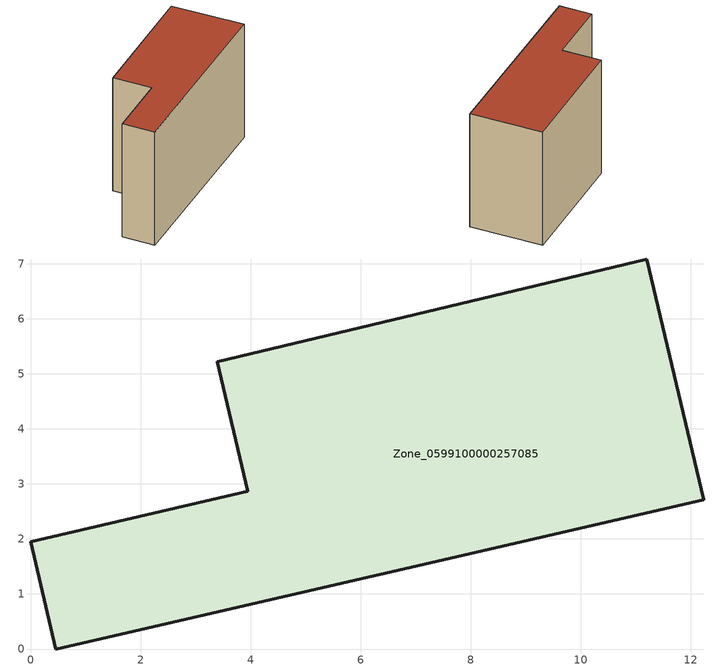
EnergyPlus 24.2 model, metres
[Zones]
Zone_0599100000257085
 floor ground (C_G): 0,1.95 3.94,2.87 3.39,5.22 11.2,7.09 12.23,2.71 0.45,0 z0
 wall outside (C_F): 3.94,2.87 0,1.95 0.45,0 12.23,2.71 11.2,7.09 3.39,5.22 3.94,2.87 z0:7.6
 roof outside (C_R): 11.2,7.09 3.39,5.22 3.94,2.87 0,1.95 0.45,0 12.23,2.71 z7.6
[BUILDING]
Pand.0599100000257085: North Axis=0; Terrain=City; Loads Convergence Tolerance Value=0.04; Temperature Convergence Tolerance Value=0.4; Solar Distribution=FullExterior; Maximum Number of Warmup Days=25; Minimum Number of Warmup Days=1
[Site:Location]
Rotterdam.The.Hague.AP_ZH_NLD Design_Conditions: Latitude=51.96; Longitude=4.45; Time Zone=1; Elevation=-4.5
[SITE:GROUNDTEMPERATURE:BUILDINGSURFACE]
18, 18, 18, 18, 18, 18, 18, 18, 18, 18, 18, 18
[MATERIAL] Thermal Absorptance=0.9; Solar Absorptance=0.7; Visible Absorptance=0.7
Name | Roughness | Thickness | Conductivity | Density | Specific Heat
G.TI.1946 | MediumSmooth | 0.15 | 1 | 540 | 1210
F.TI.1946 | Rough | 0.3 | 0.857143 | 1920 | 840
R.TI.1946 | MediumRough | 0.2 | 0.1 | 1500 | 1000
[CONSTRUCTION]
C_G: G.TI.1946
C_F: F.TI.1946
C_R: R.TI.1946
[ZONE]
Zone_0599100000257085: Type=1; Multiplier=1; Ceiling Height=Autocalculate; Volume=Autocalculate; Floor Area=autocalculate; Part of Total Floor Area=Yes
[ZONEINFILTRATION:DESIGNFLOWRATE]
Infil_Zone_0599100000257085: Zone or ZoneList or Space or SpaceList=Zone_0599100000257085; Schedule=AlwaysOn; Design Flow Rate Calculation Method=Flow/Area; Flow Rate per Floor Area=0.003; Constant Term Coefficient=1; Temperature Term Coefficient=0; Velocity Term Coefficient=0; Velocity Squared Term Coefficient=0
[HVACTEMPLATE:ZONE:IDEALLOADSAIRSYSTEM]
Zone_0599100000257085: Maximum Heating Supply Air Temperature=50; Minimum Cooling Supply Air Temperature=13; Maximum Heating Supply Air Humidity Ratio=0.0156; Minimum Cooling Supply Air Humidity Ratio=0.0077; Heating Limit=NoLimit; Cooling Limit=NoLimit; Dehumidification Control Type=ConstantSensibleHeatRatio; Cooling Sensible Heat Ratio=0.7; Dehumidification Setpoint=60; Humidification Control Type=None; Humidification Setpoint=30; Outdoor Air Method=None; Outdoor Air Flow Rate per Person=0.00944; Outdoor Air Flow Rate per Zone Floor Area=0; Outdoor Air Flow Rate per Zone=0; Demand Controlled Ventilation Type=None; Outdoor Air Economizer Type=NoEconomizer; Heat Recovery Type=None; Sensible Heat Recovery Effectiveness=0.7; Latent Heat Recovery Effectiveness=0.65
[ZONECONTROL:THERMOSTAT]
ThermostatControl_Zone_0599100000257085: Zone or ZoneList=Zone_0599100000257085; Control Type Schedule=DualSetpointControlType; Control 1=Thermostat_Zone_0599100000257085; Temperature Difference Between Cutout And Setpoint=0
[THERMOSTATSETPOINT:DUALSETPOINT]
Thermostat_Zone_0599100000257085: Heating Setpoint Temperature Schedule=HeatingSetpoint_Zone_0599100000257085; Cooling Setpoint Temperature Schedule=CoolingSetpoint_Zone_0599100000257085
[SCHEDULE:COMPACT]
HeatingSetpoint_Zone_0599100000257085: Through: 12/31, For: AllDays, Until: 24:00, 21
CoolingSetpoint_Zone_0599100000257085: Through: 12/31, For: AllDays, Until: 24:00, 24
DualSetpointControlType: Through: 12/31, For: AllDays, Until: 24:00, 4
AlwaysOn: Through: 12/31, For: AllDays, Until: 24:00, 1
